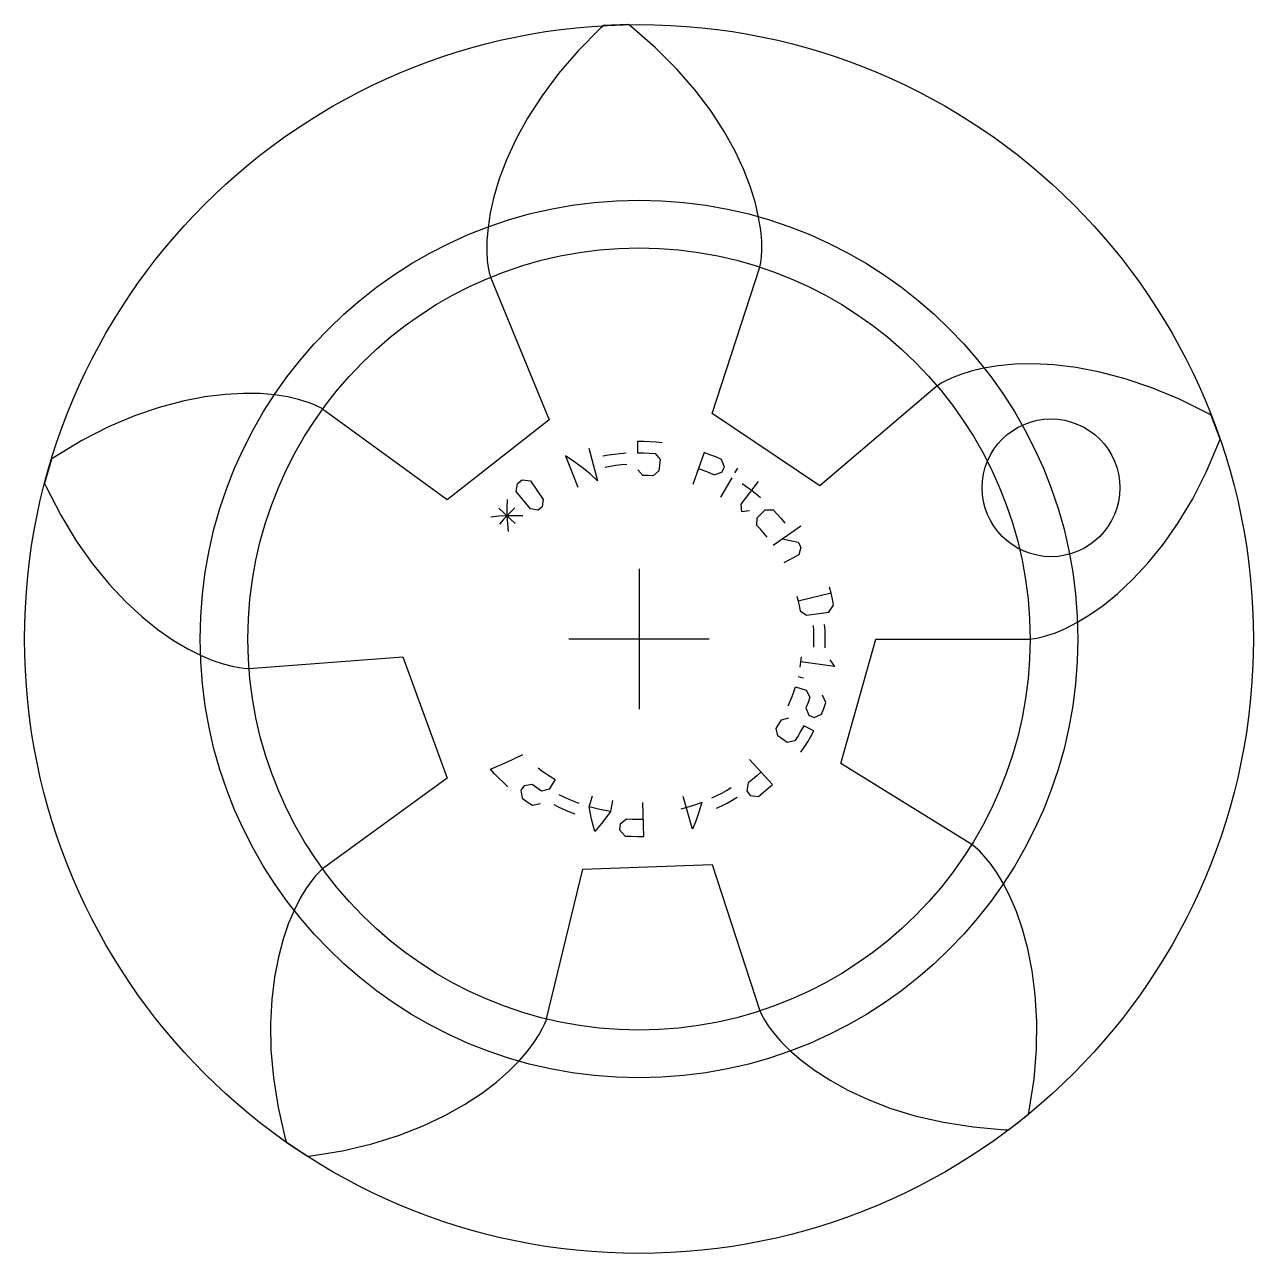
# Model space of a CAD drawing. Extents: x -0.88 to 0.88, y -0.88 to 0.88.
import ezdxf

# ---------------------------------------------------------------- set-up
doc = ezdxf.new("R2010")
doc.units = 0
doc.header["$MEASUREMENT"] = 0
for name, color, linetype in [('gear', 7, 'CONTINUOUS'), ('gear_guides', 5, 'CONTINUOUS'), ('gear_texts', 7, 'CONTINUOUS')]:
    doc.layers.add(name, color=color, linetype=linetype)

msp = doc.modelspace()

# ---------------------------------------------------------------- linework, layer by layer
at = {"layer": 'gear'}
msp.add_lwpolyline([(0.3375, 0), (0.557, 0), (0.559, 0.0001), (0.5637, 0.0007), (0.571, 0.0022), (0.5809, 0.0048), (0.593, 0.009), (0.6074, 0.0151), (0.6237, 0.0235), (0.6417, 0.0343), (0.6612, 0.0479), (0.6817, 0.0646), (0.703, 0.0845), (0.7248, 0.1078), (0.7465, 0.1347), (0.7679, 0.1653), (0.7885, 0.1996), (0.8079, 0.2377), (0.8257, 0.2796), (0.8267, 0.2823), (0.8272, 0.2837), (0.8275, 0.2844), (0.8275, 0.2844), (0.815, 0.3184), (0.815, 0.3184), (0.8143, 0.3188), (0.813, 0.3195), (0.8105, 0.3209), (0.7699, 0.3414), (0.7304, 0.3579), (0.6925, 0.3707), (0.6565, 0.3802), (0.6225, 0.3866), (0.5908, 0.3904), (0.5617, 0.3917), (0.5352, 0.3912), (0.5116, 0.389), (0.4908, 0.3856), (0.473, 0.3814), (0.4581, 0.3768), (0.4461, 0.3721), (0.4369, 0.3678), (0.4303, 0.3641), (0.4264, 0.3615), (0.4247, 0.3603), (0.2574, 0.2183), (0.1043, 0.321), (0.1721, 0.5297), (0.1726, 0.5317), (0.1735, 0.5363), (0.1744, 0.5437), (0.1749, 0.5539), (0.1747, 0.5668), (0.1733, 0.5823), (0.1704, 0.6004), (0.1657, 0.6209), (0.1587, 0.6436), (0.1492, 0.6683), (0.1369, 0.6947), (0.1214, 0.7226), (0.1026, 0.7516), (0.0801, 0.7814), (0.0538, 0.8116), (0.0236, 0.8418), (-0.0107, 0.8716), (-0.013, 0.8735), (-0.0142, 0.8744), (-0.0147, 0.8749), (-0.0148, 0.8749), (-0.051, 0.8735), (-0.051, 0.8735), (-0.0516, 0.873), (-0.0526, 0.872), (-0.0548, 0.87), (-0.0868, 0.8377), (-0.1146, 0.8053), (-0.1386, 0.7732), (-0.1587, 0.7418), (-0.1753, 0.7115), (-0.1887, 0.6825), (-0.199, 0.6552), (-0.2066, 0.6299), (-0.2119, 0.6067), (-0.215, 0.5859), (-0.2166, 0.5677), (-0.2168, 0.5521), (-0.216, 0.5392), (-0.2148, 0.5291), (-0.2133, 0.5218), (-0.2121, 0.5172), (-0.2114, 0.5153), (-0.1281, 0.3122), (-0.273, 0.1984), (-0.4506, 0.3274), (-0.4523, 0.3285), (-0.4565, 0.3308), (-0.4632, 0.3339), (-0.4727, 0.3375), (-0.4851, 0.3413), (-0.5003, 0.3448), (-0.5184, 0.3476), (-0.5393, 0.3494), (-0.5631, 0.3498), (-0.5895, 0.3484), (-0.6184, 0.3449), (-0.6497, 0.3388), (-0.6832, 0.3298), (-0.7184, 0.3176), (-0.7553, 0.302), (-0.7933, 0.2826), (-0.8323, 0.2591), (-0.8347, 0.2575), (-0.836, 0.2567), (-0.8366, 0.2563), (-0.8366, 0.2563), (-0.8465, 0.2215), (-0.8465, 0.2214), (-0.8462, 0.2207), (-0.8456, 0.2194), (-0.8443, 0.2167), (-0.8235, 0.1764), (-0.8013, 0.1398), (-0.7782, 0.1072), (-0.7545, 0.0783), (-0.7308, 0.0531), (-0.7074, 0.0315), (-0.6846, 0.0132), (-0.6629, -0.0019), (-0.6425, -0.014), (-0.6237, -0.0235), (-0.6068, -0.0305), (-0.592, -0.0356), (-0.5796, -0.0388), (-0.5696, -0.0407), (-0.5622, -0.0416), (-0.5574, -0.0419), (-0.5554, -0.0418), (-0.3365, -0.0254), (-0.273, -0.1984), (-0.4506, -0.3274), (-0.4522, -0.3287), (-0.4556, -0.3319), (-0.4607, -0.3374), (-0.4671, -0.3453), (-0.4745, -0.3559), (-0.4825, -0.3693), (-0.4908, -0.3856), (-0.499, -0.4049), (-0.5067, -0.4274), (-0.5136, -0.453), (-0.5191, -0.4816), (-0.523, -0.5133), (-0.5248, -0.5478), (-0.5241, -0.5851), (-0.5206, -0.625), (-0.5139, -0.6672), (-0.5037, -0.7115), (-0.5029, -0.7143), (-0.5025, -0.7157), (-0.5023, -0.7164), (-0.5023, -0.7165), (-0.4722, -0.7366), (-0.4721, -0.7367), (-0.4714, -0.7366), (-0.47, -0.7364), (-0.467, -0.736), (-0.4222, -0.7287), (-0.3806, -0.7189), (-0.3424, -0.707), (-0.3076, -0.6934), (-0.2763, -0.6787), (-0.2485, -0.6631), (-0.2241, -0.6471), (-0.2031, -0.631), (-0.1852, -0.6154), (-0.1704, -0.6004), (-0.1585, -0.5866), (-0.1491, -0.574), (-0.1422, -0.5632), (-0.1373, -0.5543), (-0.1341, -0.5475), (-0.1324, -0.5431), (-0.1318, -0.5411), (-0.0799, -0.3279), (0.1043, -0.321), (0.1721, -0.5297), (0.1729, -0.5316), (0.1749, -0.5359), (0.1785, -0.5424), (0.1841, -0.5509), (0.1918, -0.5612), (0.2021, -0.573), (0.215, -0.5859), (0.2309, -0.5997), (0.2499, -0.614), (0.2721, -0.6284), (0.2976, -0.6425), (0.3265, -0.656), (0.3588, -0.6684), (0.3945, -0.6793), (0.4335, -0.6882), (0.4757, -0.6949), (0.521, -0.6989), (0.5239, -0.699), (0.5254, -0.6991), (0.5261, -0.6991), (0.5262, -0.6991), (0.5547, -0.6767), (0.5547, -0.6767), (0.5548, -0.676), (0.5551, -0.6745), (0.5557, -0.6716), (0.5626, -0.6267), (0.5661, -0.5841), (0.5666, -0.5441), (0.5644, -0.5068), (0.56, -0.4725), (0.5538, -0.4412), (0.5461, -0.4131), (0.5374, -0.3881), (0.528, -0.3663), (0.5184, -0.3476), (0.5089, -0.332), (0.4999, -0.3192), (0.4917, -0.3092), (0.4847, -0.3018), (0.4793, -0.2968), (0.4756, -0.2938), (0.4739, -0.2926), (0.2872, -0.1773)], close=True, dxfattribs=at)
at = {"layer": 'gear_guides'}
for p, q in [((0, 0.1), (0, -0.1)), ((0.1, 0), (-0.1, 0))]:
    msp.add_line(p, q, dxfattribs=at)
for centre, radius in [((0, 0), 0.875), ((0, 0), 0.625), ((0, 0), 0.5569), ((0.5867, 0.2153), 0.0981)]:
    msp.add_circle(centre, radius, dxfattribs=at)
at = {"layer": 'gear_texts'}
for points in [[(0.033, 0.2793), (0.0243, 0.2802), (0.0155, 0.2808), (0.0067, 0.2812), (-0.0021, 0.2812), (-0.0019, 0.2652), (0.0063, 0.2651), (0.0146, 0.2648), (0.0229, 0.2642), (0.0302, 0.2554), (0.0283, 0.2394), (0.0201, 0.2322), (0.0129, 0.2327), (0.0056, 0.233), (-0.0018, 0.2411)], [(-0.0716, 0.272), (-0.0593, 0.2254), (-0.0697, 0.235), (-0.0808, 0.2441), (-0.0926, 0.2528), (-0.1049, 0.2609), (-0.0869, 0.2162)], [(-0.0185, 0.2645), (-0.0268, 0.2638), (-0.035, 0.2629), (-0.0432, 0.2616), (-0.0513, 0.2602)], [(0.0849, 0.2427), (0.0924, 0.24), (0.0999, 0.237), (0.1072, 0.2337), (0.1181, 0.2374), (0.1216, 0.2446), (0.1173, 0.2556), (0.1092, 0.2592), (0.1011, 0.2625), (0.0928, 0.2655), (0.0769, 0.22)], [(-0.0174, 0.2485), (-0.0251, 0.2478), (-0.0329, 0.2469), (-0.0406, 0.2458), (-0.0482, 0.2444)], [(0.1166, 0.2018), (0.1327, 0.2296)], [(0.1367, 0.2366), (0.1407, 0.2435)], [(-0.1363, 0.1988), (-0.1377, 0.188), (-0.1435, 0.1836), (-0.1543, 0.1852), (-0.1749, 0.2099), (-0.1732, 0.2216), (-0.1662, 0.2269), (-0.1545, 0.2253), (-0.1363, 0.1988)], [(0.1574, 0.1826), (0.1466, 0.1812), (0.1457, 0.1921), (0.17, 0.2241)], [(0.1731, 0.2009), (0.1668, 0.2062), (0.1603, 0.2113), (0.1536, 0.2162), (0.1467, 0.2209)], [(-0.1877, 0.1985), (-0.1881, 0.1869), (-0.188, 0.1755), (-0.1873, 0.1642), (-0.1862, 0.1532)], [(-0.1656, 0.1752), (-0.1767, 0.1756), (-0.188, 0.1755), (-0.1994, 0.1748), (-0.211, 0.1736)], [(-0.1762, 0.1645), (-0.1997, 0.1864)], [(-0.1767, 0.1869), (-0.1824, 0.1812), (-0.188, 0.1755), (-0.1934, 0.1695), (-0.1986, 0.1634)], [(0.1824, 0.1451), (0.1778, 0.1507), (0.173, 0.1562), (0.168, 0.1615), (0.1685, 0.1724), (0.1797, 0.1839), (0.1912, 0.1838), (0.1968, 0.1777), (0.2023, 0.1715), (0.2075, 0.1651)], [(0.1911, 0.1334), (0.2306, 0.161)], [(0.2043, 0.1426), (0.2154, 0.1405), (0.2265, 0.1379), (0.2307, 0.1308), (0.2276, 0.1197), (0.2062, 0.1085)], [(0.2249, 0.0612), (0.2267, 0.0541), (0.2282, 0.047), (0.2296, 0.0399), (0.2387, 0.0338), (0.2705, 0.0383), (0.2771, 0.0481), (0.2755, 0.0567), (0.2736, 0.0653), (0.2714, 0.0738)], [(0.2736, 0.0653), (0.2267, 0.0541)], [(0.2488, -0.0117), (0.2491, -0.0039), (0.2491, 0.0039), (0.2488, 0.0117), (0.2483, 0.0194)], [(0.2649, -0.0124), (0.2651, -0.0041), (0.2651, 0.0041), (0.2649, 0.0124), (0.2644, 0.0207)], [(0.2296, -0.0399), (0.2307, -0.0327), (0.2316, -0.0254)], [(0.2716, -0.0298), (0.2785, -0.0394), (0.2307, -0.0327)], [(0.2126, -0.0954), (0.2155, -0.0887), (0.2181, -0.082), (0.2206, -0.0751), (0.2228, -0.0682), (0.2382, -0.0729), (0.2434, -0.0829), (0.2407, -0.0904), (0.2378, -0.0979), (0.2419, -0.1086), (0.2493, -0.1119), (0.2601, -0.1071), (0.2633, -0.0989), (0.2662, -0.0906), (0.2613, -0.0799)], [(0.2345, -0.056), (0.2267, -0.0541)], [(0.2306, -0.161), (0.2355, -0.1537), (0.2402, -0.1463), (0.2447, -0.1387), (0.2489, -0.131), (0.2347, -0.1235), (0.2307, -0.1308), (0.2265, -0.1379), (0.2221, -0.1449), (0.2109, -0.1472), (0.1977, -0.138), (0.1952, -0.1273), (0.199, -0.1212), (0.2027, -0.1149), (0.2133, -0.1123)], [(-0.1867, -0.2103), (-0.1932, -0.2044), (-0.1995, -0.1982), (-0.2056, -0.1919), (-0.2115, -0.1854), (-0.188, -0.1755), (-0.1653, -0.1643)], [(0.1739, -0.1894), (0.1679, -0.1948), (0.1617, -0.1999), (0.1554, -0.2049), (0.1536, -0.2162), (0.1582, -0.2227), (0.17, -0.2241), (0.1769, -0.2187), (0.1836, -0.213), (0.1902, -0.2072), (0.1576, -0.1717)], [(-0.1435, -0.1836), (-0.1377, -0.188), (-0.1318, -0.1922), (-0.1257, -0.1962), (-0.1195, -0.2), (-0.1278, -0.2138), (-0.1387, -0.2165), (-0.1454, -0.2121), (-0.152, -0.2074), (-0.1633, -0.2089), (-0.1683, -0.2152), (-0.1662, -0.2269), (-0.1591, -0.232), (-0.1517, -0.2368), (-0.1401, -0.2345)], [(-0.1142, -0.2214), (-0.1072, -0.2249), (-0.1001, -0.2281), (-0.0929, -0.2311), (-0.0857, -0.2339)], [(-0.0379, -0.2299), (-0.0406, -0.2458), (-0.0513, -0.2602), (-0.063, -0.2741), (-0.0675, -0.2564), (-0.0709, -0.2388), (-0.0663, -0.2234)], [(0.0599, -0.2418), (0.0674, -0.2398), (0.0748, -0.2376), (0.0822, -0.2351), (0.0895, -0.2325), (0.0858, -0.2453), (0.0813, -0.258), (0.0761, -0.2708), (0.063, -0.2243)], [(0.1039, -0.2264), (0.1109, -0.2231), (0.1178, -0.2195), (0.1246, -0.2157), (0.1313, -0.2117)], [(0.1106, -0.241), (0.1181, -0.2374), (0.1254, -0.2336), (0.1327, -0.2296), (0.1398, -0.2254)], [(-0.1215, -0.2357), (-0.1141, -0.2394), (-0.1066, -0.2428), (-0.0989, -0.246), (-0.0912, -0.249)], [(-0.0406, -0.2458), (-0.0482, -0.2444), (-0.0558, -0.2428), (-0.0634, -0.2409), (-0.0709, -0.2388)], [(0.0062, -0.2571), (-0.0019, -0.2571), (-0.0099, -0.257), (-0.0179, -0.2565), (-0.0268, -0.2638), (-0.0276, -0.2718), (-0.0196, -0.2806), (-0.0108, -0.281), (-0.0021, -0.2812), (0.0067, -0.2812), (0.0056, -0.233)]]:
    msp.add_lwpolyline(points, dxfattribs=at)

doc.saveas('drawing.dxf')
